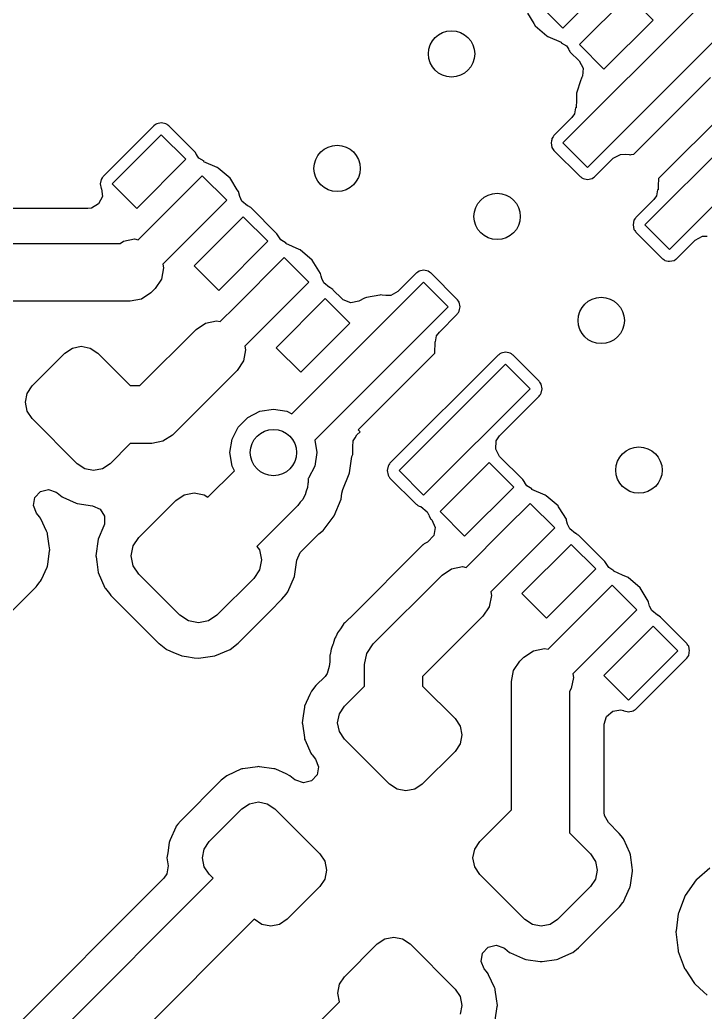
# Model space of a CAD drawing. Extents: x 4.14 to 7.68, y -5.31 to -1.77.
# Drawn here: x 4.9216 to 5.1544, y -4.6018 to -4.2646 of the extents above; entities that cross this region are included whole.
import ezdxf

# ---------------------------------------------------------------- set-up
doc = ezdxf.new("R2010")
doc.units = 0
doc.header["$MEASUREMENT"] = 0
doc.layers.add('BLACK', color=7, linetype='CONTINUOUS')

msp = doc.modelspace()

# ---------------------------------------------------------------- linework, layer by layer
at = {"layer": 'BLACK', "linetype": 'CONTINUOUS'}
for p, q in [((5.15293, -4.22062), (5.1061, -4.26745)), ((5.11167, -4.27302), (5.12838, -4.25631)), ((5.12838, -4.25631), (5.13673, -4.26466)), ((5.1061, -4.26745), (5.09775, -4.2591)), ((5.1061, -4.30642), (5.1507, -4.26183)), ((5.09402, -4.26236), (5.0962, -4.26587)), ((5.13673, -4.26466), (5.12002, -4.28137)), ((5.0962, -4.26587), (5.09664, -4.26657)), ((5.09664, -4.26657), (5.10067, -4.27007)), ((5.16078, -4.26845), (5.11446, -4.31477)), ((5.10067, -4.27007), (5.10101, -4.27022)), ((5.10101, -4.27022), (5.10101, -4.27022)), ((5.10101, -4.27022), (5.10555, -4.27222)), ((5.10555, -4.27222), (5.10549, -4.27235)), ((5.10549, -4.27235), (5.10729, -4.27346)), ((5.10729, -4.27346), (5.10793, -4.27448)), ((5.10793, -4.27448), (5.10795, -4.27456)), ((5.10795, -4.27456), (5.10822, -4.27497)), ((5.10822, -4.27497), (5.10846, -4.27533)), ((5.10846, -4.27533), (5.1086, -4.27554)), ((5.1086, -4.27554), (5.11158, -4.27852)), ((5.12002, -4.28137), (5.11167, -4.27302)), ((5.11158, -4.27852), (5.11292, -4.28098)), ((5.11292, -4.28098), (5.11272, -4.28376)), ((5.11208, -4.28537), (5.11076, -4.28914)), ((5.1124, -4.28446), (5.11208, -4.28537)), ((5.11252, -4.28411), (5.1124, -4.28446)), ((5.1124, -4.28446), (5.1124, -4.28446)), ((5.11263, -4.28396), (5.11252, -4.28411)), ((5.11272, -4.28376), (5.11263, -4.28396)), ((5.13016, -4.31021), (5.15621, -4.28415)), ((5.11076, -4.28914), (5.11074, -4.28951)), ((5.13394, -4.33426), (5.18064, -4.28756)), ((5.11065, -4.29174), (5.11055, -4.29447)), ((5.11074, -4.28951), (5.11065, -4.29174)), ((5.11074, -4.28951), (5.11074, -4.28951)), ((5.16457, -4.2925), (5.13853, -4.31854)), ((5.1104, -4.29447), (5.11004, -4.29653)), ((5.11055, -4.29447), (5.1104, -4.29447)), ((5.1091, -4.29783), (5.10303, -4.3039)), ((5.11004, -4.29653), (5.1091, -4.29783)), ((5.18727, -4.29764), (5.1423, -4.34261)), ((4.96717, -4.30057), (4.94992, -4.31782)), ((4.96774, -4.30018), (4.96717, -4.30057)), ((4.96815, -4.29991), (4.96774, -4.30018)), ((4.96774, -4.30018), (4.96774, -4.30018)), ((4.96774, -4.30018), (4.96774, -4.30018)), ((4.96863, -4.29982), (4.96815, -4.29991)), ((4.96921, -4.2997), (4.96863, -4.29982)), ((4.96863, -4.29982), (4.96863, -4.29982)), ((4.96969, -4.2996), (4.96921, -4.2997)), ((4.97017, -4.2997), (4.96969, -4.2996)), ((4.97076, -4.29982), (4.97017, -4.2997)), ((4.97124, -4.29991), (4.97076, -4.29982)), ((4.97076, -4.29982), (4.97076, -4.29982)), ((4.97164, -4.30018), (4.97124, -4.29991)), ((4.97189, -4.30035), (4.97164, -4.30018)), ((4.97164, -4.30018), (4.97164, -4.30018)), ((4.97222, -4.30057), (4.97189, -4.30035)), ((4.98112, -4.30947), (4.97222, -4.30057)), ((4.95299, -4.32034), (4.96969, -4.30364)), ((4.96969, -4.30364), (4.97805, -4.31199)), ((5.10221, -4.30573), (5.10207, -4.30642)), ((5.10228, -4.30536), (5.10221, -4.30573)), ((5.10238, -4.30488), (5.10228, -4.30536)), ((5.10228, -4.30536), (5.10228, -4.30536)), ((5.10273, -4.30436), (5.10238, -4.30488)), ((5.1029, -4.3041), (5.10273, -4.30436)), ((5.10303, -4.3039), (5.1029, -4.3041)), ((5.1029, -4.3041), (5.1029, -4.3041)), ((4.98125, -4.30967), (4.98112, -4.30947)), ((5.10207, -4.30642), (5.10238, -4.30797)), ((5.10238, -4.30797), (5.10303, -4.30895)), ((5.10303, -4.30895), (5.11193, -4.31785)), ((5.11446, -4.31477), (5.1061, -4.30642)), ((4.97805, -4.31199), (4.96134, -4.32869)), ((4.98145, -4.30997), (4.98125, -4.30967)), ((4.98177, -4.31045), (4.98145, -4.30997)), ((4.98179, -4.31053), (4.98177, -4.31045)), ((4.98244, -4.31155), (4.98179, -4.31053)), ((4.98423, -4.31266), (4.98244, -4.31155)), ((4.98417, -4.31279), (4.98423, -4.31266)), ((4.98864, -4.31476), (4.98417, -4.31279)), ((5.11698, -4.31785), (5.12317, -4.31165)), ((5.12317, -4.31165), (5.12563, -4.31031)), ((5.12563, -4.31031), (5.12727, -4.31023)), ((5.12727, -4.31023), (5.12857, -4.31039)), ((5.12857, -4.31039), (5.12894, -4.31043)), ((5.12894, -4.31043), (5.1293, -4.31036)), ((5.1293, -4.31036), (5.13016, -4.31021)), ((5.1293, -4.31036), (5.1293, -4.31036)), ((4.98905, -4.31494), (4.98864, -4.31476)), ((4.99308, -4.31844), (4.98905, -4.31494)), ((4.94926, -4.3188), (4.94896, -4.32034)), ((4.94958, -4.31832), (4.94926, -4.3188)), ((4.94978, -4.31802), (4.94958, -4.31832)), ((4.94992, -4.31782), (4.94978, -4.31802)), ((4.96691, -4.33426), (4.98361, -4.31756)), ((4.98361, -4.31756), (4.99197, -4.32591)), ((4.99327, -4.31875), (4.99308, -4.31844)), ((4.99549, -4.32231), (4.99327, -4.31875)), ((5.11193, -4.31785), (5.11214, -4.31798)), ((5.11214, -4.31798), (5.11214, -4.31798)), ((5.11214, -4.31798), (5.11251, -4.31823)), ((5.11251, -4.31823), (5.11251, -4.31823)), ((5.11251, -4.31823), (5.11291, -4.3185)), ((5.11291, -4.3185), (5.11339, -4.3186)), ((5.11339, -4.3186), (5.11339, -4.3186)), ((5.11339, -4.3186), (5.11398, -4.31871)), ((5.11398, -4.31871), (5.11446, -4.31881)), ((5.11446, -4.31881), (5.116, -4.3185)), ((5.116, -4.3185), (5.11646, -4.3182)), ((5.11646, -4.3182), (5.11678, -4.31798)), ((5.11678, -4.31798), (5.11698, -4.31785)), ((5.11678, -4.31798), (5.11678, -4.31798)), ((5.13853, -4.31854), (5.13844, -4.32105)), ((4.94896, -4.32034), (4.94926, -4.32189)), ((4.94926, -4.32189), (4.94938, -4.32206)), ((4.94938, -4.32206), (4.94966, -4.32464)), ((4.96134, -4.32869), (4.95299, -4.32034)), ((4.9959, -4.32296), (4.99549, -4.32231)), ((4.99634, -4.32461), (4.9959, -4.32296)), ((5.13824, -4.32231), (5.13788, -4.32437)), ((5.13839, -4.32231), (5.13824, -4.32231)), ((5.13844, -4.32105), (5.13839, -4.32231)), ((4.94966, -4.32464), (4.9484, -4.32714)), ((4.99197, -4.32591), (4.98361, -4.33426)), ((4.99706, -4.32616), (4.99634, -4.32461)), ((4.99901, -4.32774), (4.99706, -4.32616)), ((5.13694, -4.32567), (5.13087, -4.33174)), ((5.13788, -4.32437), (5.13694, -4.32567)), ((4.94477, -4.32872), (4.91775, -4.32872)), ((4.946, -4.32857), (4.94477, -4.32872)), ((4.9484, -4.32714), (4.946, -4.32857)), ((4.99908, -4.32775), (4.99901, -4.32774)), ((5.00006, -4.3284), (4.99908, -4.32775)), ((5.00896, -4.33731), (5.00006, -4.3284)), ((4.98083, -4.34818), (4.99753, -4.33148)), ((4.99753, -4.33148), (5.00588, -4.33983)), ((5.13022, -4.33272), (5.12991, -4.33426)), ((5.13062, -4.33212), (5.13022, -4.33272)), ((5.13073, -4.33194), (5.13062, -4.33212)), ((5.13087, -4.33174), (5.13073, -4.33194)), ((5.13073, -4.33194), (5.13073, -4.33194)), ((4.96187, -4.33931), (4.96691, -4.33426)), ((4.96691, -4.33426), (4.96691, -4.33426)), ((4.98361, -4.33426), (4.97022, -4.34766)), ((4.98361, -4.33426), (4.98361, -4.33426)), ((5.12991, -4.33426), (5.13022, -4.33581)), ((5.13022, -4.33581), (5.13049, -4.33621)), ((5.13049, -4.33621), (5.13049, -4.33621)), ((5.13049, -4.33621), (5.1307, -4.33653)), ((5.1423, -4.34261), (5.13394, -4.33426)), ((4.95574, -4.34055), (4.95686, -4.33981)), ((4.95686, -4.33981), (4.96062, -4.33906)), ((4.96062, -4.33906), (4.96187, -4.33931)), ((5.00588, -4.33983), (4.98918, -4.35653)), ((5.00961, -4.33829), (5.00896, -4.33731)), ((5.00963, -4.33837), (5.00961, -4.33829)), ((5.01027, -4.33939), (5.00963, -4.33837)), ((5.01207, -4.3405), (5.01027, -4.33939)), ((5.1307, -4.33653), (5.13087, -4.33678)), ((5.13087, -4.33678), (5.13977, -4.34569)), ((5.14482, -4.34569), (5.15101, -4.33949)), ((5.15101, -4.33949), (5.15347, -4.33815)), ((5.15347, -4.33815), (5.1551, -4.33807)), ((4.9108, -4.34055), (4.95574, -4.34055)), ((5.01201, -4.34062), (5.01207, -4.3405)), ((5.01645, -4.34259), (5.01201, -4.34062)), ((5.01689, -4.34278), (5.01645, -4.34259)), ((5.02092, -4.34628), (5.01689, -4.34278)), ((4.99475, -4.3621), (5.01145, -4.3454)), ((5.01145, -4.3454), (5.0198, -4.35375)), ((5.02374, -4.3508), (5.02092, -4.34628)), ((5.13977, -4.34569), (5.13998, -4.34582)), ((5.13998, -4.34582), (5.13998, -4.34582)), ((5.13998, -4.34582), (5.14034, -4.34607)), ((5.14034, -4.34607), (5.14034, -4.34607)), ((5.14034, -4.34607), (5.14075, -4.34634)), ((5.14075, -4.34634), (5.14123, -4.34644)), ((5.14123, -4.34644), (5.14123, -4.34644)), ((5.14123, -4.34644), (5.14182, -4.34655)), ((5.14182, -4.34655), (5.1423, -4.34665)), ((5.1423, -4.34665), (5.14384, -4.34634)), ((5.14384, -4.34634), (5.14443, -4.34595)), ((5.14443, -4.34595), (5.14461, -4.34582)), ((5.14461, -4.34582), (5.14482, -4.34569)), ((5.14461, -4.34582), (5.14461, -4.34582)), ((4.97046, -4.3489), (4.96971, -4.35267)), ((4.97022, -4.34766), (4.97046, -4.3489)), ((4.98918, -4.35653), (4.98083, -4.34818)), ((5.05878, -4.34971), (5.05723, -4.35002)), ((5.05926, -4.34981), (5.05878, -4.34971)), ((5.05984, -4.34993), (5.05926, -4.34981)), ((5.06032, -4.35002), (5.05984, -4.34993)), ((5.05984, -4.34993), (5.05984, -4.34993)), ((4.96971, -4.35267), (4.96758, -4.35586)), ((5.02397, -4.35168), (5.02374, -4.3508)), ((5.02417, -4.35245), (5.02397, -4.35168)), ((5.02489, -4.354), (5.02417, -4.35245)), ((5.05626, -4.35068), (5.05006, -4.35687)), ((5.05646, -4.35054), (5.05626, -4.35068)), ((5.05683, -4.35029), (5.05646, -4.35054)), ((5.05646, -4.35054), (5.05646, -4.35054)), ((5.05723, -4.35002), (5.05683, -4.35029)), ((5.05683, -4.35029), (5.05683, -4.35029)), ((5.06073, -4.35029), (5.06032, -4.35002)), ((5.0611, -4.35054), (5.06073, -4.35029)), ((5.06073, -4.35029), (5.06073, -4.35029)), ((5.0613, -4.35068), (5.0611, -4.35054)), ((5.0702, -4.35958), (5.0613, -4.35068)), ((4.96758, -4.35586), (4.96609, -4.35735)), ((5.0198, -4.35375), (5.01145, -4.3621)), ((5.01404, -4.39849), (5.05878, -4.35375)), ((5.02685, -4.35558), (5.02489, -4.354)), ((5.02692, -4.35559), (5.02685, -4.35558)), ((5.02789, -4.35624), (5.02692, -4.35559)), ((5.02807, -4.35642), (5.02789, -4.35624)), ((5.03099, -4.35933), (5.02807, -4.35642)), ((5.05878, -4.35375), (5.06713, -4.3621)), ((4.9629, -4.35949), (4.95913, -4.36024)), ((4.96609, -4.35735), (4.9629, -4.35949)), ((5.00867, -4.37602), (5.02537, -4.35932)), ((5.02537, -4.35932), (5.03372, -4.36767)), ((5.03144, -4.35974), (5.03099, -4.35933)), ((5.03404, -4.36077), (5.03144, -4.35974)), ((5.03872, -4.35922), (5.03678, -4.36023)), ((5.03905, -4.35905), (5.03872, -4.35922)), ((5.03872, -4.35922), (5.03872, -4.35922)), ((5.03941, -4.35898), (5.03905, -4.35905)), ((5.04393, -4.35816), (5.03941, -4.35898)), ((5.03941, -4.35898), (5.03941, -4.35898)), ((5.0443, -4.35809), (5.04393, -4.35816)), ((5.04393, -4.35816), (5.04393, -4.35816)), ((5.04466, -4.35814), (5.0443, -4.35809)), ((5.04597, -4.35829), (5.04466, -4.35814)), ((5.04761, -4.35821), (5.04597, -4.35829)), ((5.05006, -4.35687), (5.04761, -4.35821)), ((5.07034, -4.35978), (5.0702, -4.35958)), ((5.07058, -4.36014), (5.07034, -4.35978)), ((5.07034, -4.35978), (5.07034, -4.35978)), ((4.95913, -4.36024), (4.91552, -4.36024)), ((4.9897, -4.36715), (4.99475, -4.3621)), ((4.99475, -4.3621), (4.99475, -4.3621)), ((5.01145, -4.3621), (4.99806, -4.3755)), ((5.01145, -4.3621), (5.01145, -4.3621)), ((5.06713, -4.3621), (5.02184, -4.40739)), ((5.03678, -4.36023), (5.03404, -4.36077)), ((5.07086, -4.36056), (5.07058, -4.36014)), ((5.07116, -4.3621), (5.07086, -4.36056)), ((5.07086, -4.36364), (5.07098, -4.36304)), ((5.07098, -4.36304), (5.07107, -4.36258)), ((5.07107, -4.36258), (5.07116, -4.3621)), ((5.06413, -4.37069), (5.0702, -4.36462)), ((5.0702, -4.36462), (5.07034, -4.36442)), ((5.07034, -4.36442), (5.07059, -4.36405)), ((5.07034, -4.36442), (5.07034, -4.36442)), ((5.07059, -4.36405), (5.07086, -4.36364)), ((4.9624, -4.38888), (4.9815, -4.36978)), ((4.9815, -4.36978), (4.98469, -4.36765)), ((4.98469, -4.36765), (4.98846, -4.3669)), ((4.98846, -4.3669), (4.9897, -4.36715)), ((5.03372, -4.36767), (5.01702, -4.38437)), ((5.06283, -4.37406), (5.0632, -4.372)), ((5.0632, -4.372), (5.06413, -4.37069)), ((4.93695, -4.37784), (4.9395, -4.37613)), ((4.9395, -4.37613), (4.94252, -4.37553)), ((4.94252, -4.37553), (4.94553, -4.37613)), ((4.94553, -4.37613), (4.94809, -4.37784)), ((4.9983, -4.37674), (4.99755, -4.38051)), ((4.99806, -4.3755), (4.9983, -4.37674)), ((5.01702, -4.38437), (5.00867, -4.37602)), ((5.06254, -4.37783), (5.06269, -4.37405)), ((5.06269, -4.37405), (5.06283, -4.37406)), ((4.92581, -4.38898), (4.93695, -4.37784)), ((4.94809, -4.37784), (4.95912, -4.38888)), ((5.03651, -4.40386), (5.06254, -4.37783)), ((5.0841, -4.37851), (5.04735, -4.41526)), ((5.0843, -4.37838), (5.0841, -4.37851)), ((5.08467, -4.37813), (5.0843, -4.37838)), ((5.08507, -4.37786), (5.08467, -4.37813)), ((5.08467, -4.37813), (5.08467, -4.37813)), ((5.08662, -4.37755), (5.08507, -4.37786)), ((5.0871, -4.37765), (5.08662, -4.37755)), ((5.08768, -4.37777), (5.0871, -4.37765)), ((5.08816, -4.37786), (5.08768, -4.37777)), ((5.08768, -4.37777), (5.08768, -4.37777)), ((5.08857, -4.37813), (5.08816, -4.37786)), ((5.08894, -4.37838), (5.08857, -4.37813)), ((5.08857, -4.37813), (5.08857, -4.37813)), ((5.08914, -4.37851), (5.08894, -4.37838)), ((5.09804, -4.38742), (5.08914, -4.37851)), ((4.99542, -4.3837), (4.97344, -4.40568)), ((4.99755, -4.38051), (4.99542, -4.3837)), ((5.05043, -4.41778), (5.08662, -4.38159)), ((5.08662, -4.38159), (5.09497, -4.38994)), ((4.92411, -4.39153), (4.92581, -4.38898)), ((4.95912, -4.38888), (4.9624, -4.38888)), ((5.09497, -4.38994), (5.05878, -4.42613)), ((5.09818, -4.38762), (5.09804, -4.38742)), ((5.09826, -4.38775), (5.09818, -4.38762)), ((5.09818, -4.38762), (5.09818, -4.38762)), ((5.0987, -4.3884), (5.09826, -4.38775)), ((5.099, -4.38994), (5.0987, -4.3884)), ((5.0987, -4.39148), (5.099, -4.38994)), ((4.92351, -4.39454), (4.92411, -4.39153)), ((5.08459, -4.40592), (5.09787, -4.39263)), ((5.09787, -4.39263), (5.09804, -4.39246)), ((5.09804, -4.39246), (5.09829, -4.39209)), ((5.09829, -4.39209), (5.09842, -4.39189)), ((5.09842, -4.39189), (5.0987, -4.39148)), ((4.92411, -4.39756), (4.92351, -4.39454)), ((5.00319, -4.39761), (5.00775, -4.39688)), ((5.00775, -4.39688), (5.01231, -4.39761)), ((4.92581, -4.40011), (4.92411, -4.39756)), ((4.94113, -4.41542), (4.92581, -4.40011)), ((4.9958, -4.40297), (4.99907, -4.3997)), ((4.99907, -4.3997), (5.00319, -4.39761)), ((5.01231, -4.39761), (5.01404, -4.39849)), ((4.99371, -4.40709), (4.9958, -4.40297)), ((5.0372, -4.40455), (5.03651, -4.40386)), ((4.97344, -4.40568), (4.97025, -4.40781)), ((4.99298, -4.41165), (4.99371, -4.40709)), ((5.0349, -4.4077), (5.03556, -4.40668)), ((5.03556, -4.40668), (5.03614, -4.40562)), ((5.03614, -4.40562), (5.0372, -4.40455)), ((5.08344, -4.40769), (5.08459, -4.40592)), ((4.95912, -4.40856), (4.95226, -4.41542)), ((4.96648, -4.40856), (4.95912, -4.40856)), ((4.97025, -4.40781), (4.96648, -4.40856)), ((5.02184, -4.40739), (5.02251, -4.41165)), ((5.0347, -4.4091), (5.03482, -4.40823)), ((5.0347, -4.41235), (5.0347, -4.4091)), ((5.03481, -4.40805), (5.03486, -4.40795)), ((5.03482, -4.40823), (5.03481, -4.40805)), ((5.03486, -4.40795), (5.0349, -4.4077)), ((5.08325, -4.41048), (5.08344, -4.40769)), ((5.08459, -4.41293), (5.08325, -4.41048)), ((4.99371, -4.41621), (4.99298, -4.41165)), ((5.02251, -4.41165), (5.02179, -4.41621)), ((5.03363, -4.41858), (5.03443, -4.41294)), ((5.03443, -4.41294), (5.0347, -4.41235)), ((5.09247, -4.42082), (5.08459, -4.41293)), ((4.94368, -4.41713), (4.94113, -4.41542)), ((4.94669, -4.41773), (4.94368, -4.41713)), ((4.94971, -4.41713), (4.94669, -4.41773)), ((4.95226, -4.41542), (4.94971, -4.41713)), ((4.99451, -4.41779), (4.99371, -4.41621)), ((5.02179, -4.41621), (5.01969, -4.42033)), ((5.0467, -4.41623), (5.04639, -4.41778)), ((5.04698, -4.41581), (5.0467, -4.41623)), ((5.04722, -4.41546), (5.04698, -4.41581)), ((5.04735, -4.41526), (5.04722, -4.41546)), ((5.04722, -4.41546), (5.04722, -4.41546)), ((5.06435, -4.4317), (5.08105, -4.41499)), ((5.08105, -4.41499), (5.0894, -4.42335)), ((4.98547, -4.42682), (4.99451, -4.41779)), ((5.01969, -4.42033), (5.01956, -4.42046)), ((5.01956, -4.42046), (5.01956, -4.42125)), ((5.03136, -4.42421), (5.03351, -4.41886)), ((5.03351, -4.41886), (5.03363, -4.41858)), ((5.03351, -4.41886), (5.03351, -4.41886)), ((5.04639, -4.41778), (5.0467, -4.41932)), ((5.0467, -4.41932), (5.04697, -4.41973)), ((5.04697, -4.41973), (5.04697, -4.41973)), ((5.04697, -4.41973), (5.04706, -4.41986)), ((5.04706, -4.41986), (5.04735, -4.4203)), ((5.04735, -4.4203), (5.05626, -4.4292)), ((5.05878, -4.42613), (5.05043, -4.41778)), ((5.09313, -4.4218), (5.09247, -4.42082)), ((4.92866, -4.42488), (4.93137, -4.42419)), ((4.93137, -4.42419), (4.93402, -4.42508)), ((5.01933, -4.42355), (5.01885, -4.42476)), ((5.01947, -4.42213), (5.01933, -4.42355)), ((5.01955, -4.42183), (5.01947, -4.42213)), ((5.01956, -4.42125), (5.01952, -4.42165)), ((5.01952, -4.42165), (5.01955, -4.42183)), ((5.0894, -4.42335), (5.0727, -4.44005)), ((5.09314, -4.42188), (5.09313, -4.4218)), ((5.09379, -4.42291), (5.09314, -4.42188)), ((5.09558, -4.42401), (5.09379, -4.42291)), ((5.09553, -4.42414), (5.09558, -4.42401)), ((5.10006, -4.42615), (5.09553, -4.42414)), ((4.92625, -4.42967), (4.92675, -4.42692)), ((4.92675, -4.42692), (4.92866, -4.42488)), ((4.93402, -4.42508), (4.9343, -4.42528)), ((4.9343, -4.42528), (4.93597, -4.42663)), ((4.93597, -4.42663), (4.93625, -4.42676)), ((4.93625, -4.42676), (4.93625, -4.42676)), ((4.93625, -4.42676), (4.94072, -4.42879)), ((4.97462, -4.42794), (4.97749, -4.42602)), ((4.97749, -4.42602), (4.98088, -4.42534)), ((4.98088, -4.42534), (4.98427, -4.42602)), ((4.98427, -4.42602), (4.98547, -4.42682)), ((5.01773, -4.42756), (5.01684, -4.42852)), ((5.01805, -4.42675), (5.01773, -4.42756)), ((5.01855, -4.42604), (5.01805, -4.42675)), ((5.01885, -4.42476), (5.01855, -4.42604)), ((5.0284, -4.43317), (5.03078, -4.42742)), ((5.03078, -4.42742), (5.03105, -4.42542)), ((5.03105, -4.42542), (5.03136, -4.42421)), ((5.1004, -4.4263), (5.10006, -4.42615)), ((5.10006, -4.42615), (5.10006, -4.42615)), ((5.10443, -4.42979), (5.1004, -4.4263)), ((4.92732, -4.43226), (4.92625, -4.42967)), ((4.94072, -4.42879), (4.94111, -4.42896)), ((4.94111, -4.42896), (4.94634, -4.42971)), ((4.94634, -4.42971), (4.94889, -4.43087)), ((4.94889, -4.43087), (4.9504, -4.43322)), ((4.96209, -4.44047), (4.97462, -4.42794)), ((5.0161, -4.4296), (5.00218, -4.44353)), ((5.01684, -4.42852), (5.0161, -4.4296)), ((5.05626, -4.4292), (5.05646, -4.42934)), ((5.05646, -4.42934), (5.05646, -4.42934)), ((5.05646, -4.42934), (5.05683, -4.42959)), ((5.05683, -4.42959), (5.05683, -4.42959)), ((5.05683, -4.42959), (5.05723, -4.42986)), ((5.05723, -4.42986), (5.05771, -4.42995)), ((5.05771, -4.42995), (5.0578, -4.42999)), ((5.0578, -4.42999), (5.05998, -4.43174)), ((5.08662, -4.43727), (5.09497, -4.42891)), ((5.09497, -4.42891), (5.10332, -4.43727)), ((5.10463, -4.43011), (5.10443, -4.42979)), ((5.10482, -4.43041), (5.10463, -4.43011)), ((5.10463, -4.43011), (5.10463, -4.43011)), ((5.10725, -4.43432), (5.10482, -4.43041)), ((4.92827, -4.43343), (4.92732, -4.43226)), ((4.92867, -4.43393), (4.92827, -4.43343)), ((4.92879, -4.43421), (4.92867, -4.43393)), ((4.93066, -4.43831), (4.92879, -4.43421)), ((4.92879, -4.43421), (4.92879, -4.43421)), ((4.9504, -4.43322), (4.9504, -4.43602)), ((5.02461, -4.43811), (5.0284, -4.43317)), ((5.05998, -4.43174), (5.06049, -4.43267)), ((5.06049, -4.43267), (5.06052, -4.43276)), ((5.06052, -4.43276), (5.06062, -4.43324)), ((5.06062, -4.43324), (5.06127, -4.43422)), ((5.06127, -4.43422), (5.06145, -4.43439)), ((5.0727, -4.44005), (5.06435, -4.4317)), ((4.95019, -4.43659), (4.94824, -4.44111)), ((4.9504, -4.43602), (4.95019, -4.43659)), ((5.06145, -4.43439), (5.06157, -4.43454)), ((5.06157, -4.43454), (5.06266, -4.43712)), ((5.06266, -4.43712), (5.06219, -4.43987)), ((5.07322, -4.45066), (5.08662, -4.43727)), ((5.08662, -4.43727), (5.08662, -4.43727)), ((5.10332, -4.43727), (5.08662, -4.45397)), ((5.10735, -4.43468), (5.10725, -4.43432)), ((5.10769, -4.43596), (5.10735, -4.43468)), ((5.10841, -4.43752), (5.10769, -4.43596)), ((5.11036, -4.43909), (5.10841, -4.43752)), ((4.931, -4.43907), (4.93066, -4.43831)), ((4.93105, -4.43942), (4.931, -4.43907)), ((4.93161, -4.44332), (4.93105, -4.43942)), ((4.93105, -4.43942), (4.93105, -4.43942)), ((4.96017, -4.44334), (4.96209, -4.44047)), ((5.01708, -4.44535), (5.02314, -4.43929)), ((5.02314, -4.43929), (5.02363, -4.43887)), ((5.02363, -4.43887), (5.02435, -4.43831)), ((5.02435, -4.43831), (5.02461, -4.43811)), ((5.06219, -4.43987), (5.06013, -4.44204)), ((5.11043, -4.43911), (5.11036, -4.43909)), ((5.11084, -4.43938), (5.11043, -4.43911)), ((5.11109, -4.43955), (5.11084, -4.43938)), ((5.11084, -4.43938), (5.11084, -4.43938)), ((5.11141, -4.43976), (5.11109, -4.43955)), ((5.12031, -4.44866), (5.11141, -4.43976)), ((4.9318, -4.44465), (4.93161, -4.44332)), ((4.94824, -4.44111), (4.94747, -4.44673)), ((4.95949, -4.44673), (4.96017, -4.44334)), ((5.00218, -4.44353), (5.00298, -4.44473)), ((5.05855, -4.44303), (5.03368, -4.46791)), ((5.05861, -4.44297), (5.05855, -4.44303)), ((5.05893, -4.44269), (5.05861, -4.44297)), ((5.06013, -4.44204), (5.05893, -4.44269)), ((5.09219, -4.45954), (5.10889, -4.44283)), ((5.10889, -4.44283), (5.11724, -4.45118)), ((4.93109, -4.44964), (4.93175, -4.445)), ((4.93175, -4.445), (4.9318, -4.44465)), ((4.94747, -4.44673), (4.94751, -4.44706)), ((4.94751, -4.44706), (4.94774, -4.44875)), ((4.96017, -4.45012), (4.95949, -4.44673)), ((5.00298, -4.44473), (5.00366, -4.44812)), ((5.01567, -4.44819), (5.01682, -4.44564)), ((5.01682, -4.44564), (5.01708, -4.44535)), ((4.92894, -4.45477), (4.93086, -4.45056)), ((4.93086, -4.45056), (4.931, -4.45024)), ((4.93086, -4.45056), (4.93086, -4.45056)), ((4.931, -4.45024), (4.93109, -4.44964)), ((4.94774, -4.44875), (4.94824, -4.45234)), ((4.96209, -4.45299), (4.96017, -4.45012)), ((5.00366, -4.44812), (5.00298, -4.45151)), ((5.01491, -4.45374), (5.01567, -4.44819)), ((5.06502, -4.4533), (5.06821, -4.45116)), ((5.06821, -4.45116), (5.07198, -4.45041)), ((5.07198, -4.45041), (5.07322, -4.45066)), ((5.12097, -4.44964), (5.12031, -4.44866)), ((5.12098, -4.44972), (5.12097, -4.44964)), ((5.12163, -4.45075), (5.12098, -4.44972)), ((5.12342, -4.45185), (5.12163, -4.45075)), ((4.94824, -4.45234), (4.95049, -4.45755)), ((4.97601, -4.46691), (4.96209, -4.45299)), ((5.00106, -4.45438), (4.98853, -4.46691)), ((5.00298, -4.45151), (5.00106, -4.45438)), ((5.01266, -4.45894), (5.01491, -4.45374)), ((5.04162, -4.47669), (5.06502, -4.4533)), ((5.08662, -4.45397), (5.08157, -4.45901)), ((5.11724, -4.45118), (5.10054, -4.46789)), ((5.12336, -4.45198), (5.12342, -4.45185)), ((5.12631, -4.45328), (5.12336, -4.45198)), ((5.12824, -4.45414), (5.12631, -4.45328)), ((5.13227, -4.45763), (5.12824, -4.45414)), ((4.91337, -4.47104), (4.92715, -4.45727)), ((4.92715, -4.45727), (4.92748, -4.45686)), ((4.92748, -4.45686), (4.92847, -4.45562)), ((4.92847, -4.45562), (4.92867, -4.45538)), ((4.92847, -4.45562), (4.92847, -4.45562)), ((4.92867, -4.45538), (4.92894, -4.45477)), ((4.95049, -4.45755), (4.95069, -4.4578)), ((4.95069, -4.4578), (4.95069, -4.4578)), ((4.95069, -4.4578), (4.95207, -4.45956)), ((5.10106, -4.4785), (5.12281, -4.45675)), ((5.12281, -4.45675), (5.13116, -4.4651)), ((5.13509, -4.46216), (5.13227, -4.45763)), ((4.95207, -4.45956), (4.95259, -4.46022)), ((4.95259, -4.46022), (4.95269, -4.46033)), ((4.95269, -4.46033), (4.95675, -4.46439)), ((5.01066, -4.4615), (5.01204, -4.45973)), ((5.01204, -4.45973), (5.01266, -4.45894)), ((5.08182, -4.46026), (5.08107, -4.46402)), ((5.08157, -4.45901), (5.08182, -4.46026)), ((5.10054, -4.46789), (5.09219, -4.45954)), ((4.95675, -4.46439), (4.96878, -4.47641)), ((5.00672, -4.46546), (5.01056, -4.46161)), ((5.01056, -4.46161), (5.01066, -4.4615)), ((5.01066, -4.4615), (5.01066, -4.4615)), ((5.08107, -4.46402), (5.07894, -4.46722)), ((5.13519, -4.46252), (5.13509, -4.46216)), ((5.13553, -4.4638), (5.13519, -4.46252)), ((5.13519, -4.46252), (5.13519, -4.46252)), ((5.13625, -4.46536), (5.13553, -4.4638)), ((4.97888, -4.46883), (4.97601, -4.46691)), ((4.98853, -4.46691), (4.98566, -4.46883)), ((4.99949, -4.47269), (5.00672, -4.46546)), ((5.03368, -4.46791), (5.03353, -4.46805)), ((5.07894, -4.46722), (5.05843, -4.48773)), ((5.13116, -4.4651), (5.10941, -4.48685)), ((5.1382, -4.46693), (5.13625, -4.46536)), ((5.13827, -4.46695), (5.1382, -4.46693)), ((5.13925, -4.4676), (5.13827, -4.46695)), ((5.14815, -4.4765), (5.13925, -4.4676)), ((4.98227, -4.46951), (4.97888, -4.46883)), ((4.98566, -4.46883), (4.98227, -4.46951)), ((5.03082, -4.47116), (5.03056, -4.47155)), ((5.03173, -4.46971), (5.03082, -4.47116)), ((5.03198, -4.46948), (5.03173, -4.46971)), ((5.03353, -4.46805), (5.03198, -4.46948)), ((5.03198, -4.46948), (5.03198, -4.46948)), ((5.12002, -4.48738), (5.13673, -4.47067)), ((5.13673, -4.47067), (5.14508, -4.47902)), ((4.99576, -4.47641), (4.99949, -4.47269)), ((5.0286, -4.47475), (5.02818, -4.47619)), ((5.02891, -4.47425), (5.0286, -4.47475)), ((5.02931, -4.47346), (5.02891, -4.47425)), ((5.02952, -4.47291), (5.02931, -4.47346)), ((5.03056, -4.47155), (5.02952, -4.47291)), ((4.96878, -4.47641), (4.9689, -4.47651)), ((4.9689, -4.47651), (4.9712, -4.47831)), ((4.99309, -4.47851), (4.99576, -4.47641)), ((5.02749, -4.47806), (5.02734, -4.47843)), ((5.02797, -4.47684), (5.02749, -4.47806)), ((5.02812, -4.4764), (5.02797, -4.47684)), ((5.02818, -4.47619), (5.02812, -4.4764)), ((5.03949, -4.47988), (5.04162, -4.47669)), ((5.14829, -4.4767), (5.14815, -4.4765)), ((5.14852, -4.47705), (5.14829, -4.4767)), ((5.14881, -4.47748), (5.14852, -4.47705)), ((5.14911, -4.47902), (5.14881, -4.47748)), ((4.9712, -4.47831), (4.9712, -4.47831)), ((4.9712, -4.47831), (4.97145, -4.47851)), ((4.97145, -4.47851), (4.97175, -4.47864)), ((4.97175, -4.47864), (4.97175, -4.47864)), ((4.97175, -4.47864), (4.97365, -4.47946)), ((4.97365, -4.47946), (4.97666, -4.48076)), ((4.97666, -4.48076), (4.9782, -4.48097)), ((4.9782, -4.48097), (4.9809, -4.48134)), ((4.9809, -4.48134), (4.98227, -4.48153)), ((4.98227, -4.48153), (4.98789, -4.48076)), ((4.98789, -4.48076), (4.99309, -4.47851)), ((5.02694, -4.48045), (5.02691, -4.48088)), ((5.02691, -4.48088), (5.02691, -4.48224)), ((5.02701, -4.48021), (5.02694, -4.48045)), ((5.02711, -4.47989), (5.02701, -4.4802)), ((5.02701, -4.4802), (5.02701, -4.48021)), ((5.02728, -4.47902), (5.02711, -4.47989)), ((5.02734, -4.47843), (5.02728, -4.47902)), ((5.03874, -4.48365), (5.03949, -4.47988)), ((5.09147, -4.48253), (5.09286, -4.48114)), ((5.09286, -4.48114), (5.09605, -4.479)), ((5.09605, -4.479), (5.09982, -4.47825)), ((5.09982, -4.47825), (5.10106, -4.4785)), ((5.14508, -4.47902), (5.12838, -4.49573)), ((5.14815, -4.48155), (5.14881, -4.48057)), ((5.14881, -4.48057), (5.14898, -4.47968)), ((5.14898, -4.47968), (5.14902, -4.4795)), ((5.14902, -4.4795), (5.14911, -4.47902)), ((5.02668, -4.48433), (5.02605, -4.48676)), ((5.02672, -4.48434), (5.02668, -4.48433)), ((5.02688, -4.48276), (5.02672, -4.48434)), ((5.02691, -4.48224), (5.02688, -4.48276)), ((5.03874, -4.49101), (5.03874, -4.48365)), ((5.08933, -4.48572), (5.09147, -4.48253)), ((5.1309, -4.4988), (5.14815, -4.48155)), ((5.0253, -4.48772), (5.0222, -4.49082)), ((5.02605, -4.48676), (5.0253, -4.48772)), ((5.05843, -4.48773), (5.05843, -4.49101)), ((5.08858, -4.48949), (5.08933, -4.48572)), ((5.10966, -4.4881), (5.10891, -4.49186)), ((5.10941, -4.48685), (5.10966, -4.4881)), ((5.12838, -4.49573), (5.12002, -4.48738)), ((5.0222, -4.49082), (5.02068, -4.49271)), ((5.03188, -4.49787), (5.03874, -4.49101)), ((5.05843, -4.49101), (5.06946, -4.50205)), ((5.08858, -4.53309), (5.08858, -4.48949)), ((5.02018, -4.49381), (5.01834, -4.49785)), ((5.02055, -4.493), (5.02018, -4.49381)), ((5.02068, -4.49271), (5.02055, -4.493)), ((5.02055, -4.493), (5.02055, -4.493)), ((5.10891, -4.49186), (5.10827, -4.49282)), ((5.10827, -4.49282), (5.10827, -4.54085)), ((5.01829, -4.4982), (5.01787, -4.50112)), ((5.01834, -4.49785), (5.01829, -4.4982)), ((5.01829, -4.4982), (5.01829, -4.4982)), ((5.03017, -4.50043), (5.03188, -4.49787)), ((5.01787, -4.50112), (5.01754, -4.50344)), ((5.02957, -4.50344), (5.03017, -4.50043)), ((5.1201, -4.50399), (5.12089, -4.5013)), ((5.12089, -4.5013), (5.123, -4.49947)), ((5.123, -4.49947), (5.12577, -4.49908)), ((5.12577, -4.49908), (5.12661, -4.49931)), ((5.12661, -4.49931), (5.12683, -4.49945)), ((5.12683, -4.49945), (5.12731, -4.49955)), ((5.12731, -4.49955), (5.12731, -4.49955)), ((5.12731, -4.49955), (5.1279, -4.49967)), ((5.1279, -4.49967), (5.12838, -4.49976)), ((5.12838, -4.49976), (5.12885, -4.49967)), ((5.12885, -4.49967), (5.12944, -4.49955)), ((5.12944, -4.49955), (5.12992, -4.49945)), ((5.12944, -4.49955), (5.12944, -4.49955)), ((5.12992, -4.49945), (5.13033, -4.49918)), ((5.13033, -4.49918), (5.1307, -4.49894)), ((5.13033, -4.49918), (5.13033, -4.49918)), ((5.1307, -4.49894), (5.1309, -4.4988)), ((5.01754, -4.50344), (5.01759, -4.50379)), ((5.01759, -4.50379), (5.01827, -4.50849)), ((5.03017, -4.50645), (5.02957, -4.50344)), ((5.06946, -4.50205), (5.07117, -4.5046)), ((5.07117, -4.5046), (5.07177, -4.50761)), ((5.1201, -4.5339), (5.1201, -4.50399)), ((5.01827, -4.50849), (5.01834, -4.50903)), ((5.03188, -4.50901), (5.03017, -4.50645)), ((5.07177, -4.50761), (5.07117, -4.51063)), ((5.01834, -4.50903), (5.01849, -4.50935)), ((5.01849, -4.50935), (5.01849, -4.50935)), ((5.01849, -4.50935), (5.02051, -4.5138)), ((5.04719, -4.52432), (5.03188, -4.50901)), ((5.07117, -4.51063), (5.06946, -4.51318)), ((5.02051, -4.5138), (5.02068, -4.51416)), ((5.02068, -4.51416), (5.02087, -4.51441)), ((5.02087, -4.51441), (5.02202, -4.51584)), ((5.06946, -4.51318), (5.05833, -4.52432)), ((5.0023, -4.51838), (4.99741, -4.51908)), ((5.00265, -4.51833), (5.0023, -4.51838)), ((5.003, -4.51838), (5.00265, -4.51833)), ((5.00789, -4.51908), (5.003, -4.51838)), ((5.02202, -4.51584), (5.02309, -4.51842)), ((5.02309, -4.51842), (5.02259, -4.52117)), ((4.99192, -4.52147), (4.99004, -4.52298)), ((4.99221, -4.52134), (4.99192, -4.52147)), ((4.99674, -4.51928), (4.99221, -4.52134)), ((4.99221, -4.52134), (4.99221, -4.52134)), ((4.99706, -4.51913), (4.99674, -4.51928)), ((4.99674, -4.51928), (4.99674, -4.51928)), ((4.99741, -4.51908), (4.99706, -4.51913)), ((4.99741, -4.51908), (4.99741, -4.51908)), ((5.00824, -4.51913), (5.00789, -4.51908)), ((5.00789, -4.51908), (5.00789, -4.51908)), ((5.00856, -4.51928), (5.00824, -4.51913)), ((5.01205, -4.52086), (5.00856, -4.51928)), ((5.00856, -4.51928), (5.00856, -4.51928)), ((5.01338, -4.52147), (5.01205, -4.52086)), ((5.01505, -4.52281), (5.01338, -4.52147)), ((5.02259, -4.52117), (5.02068, -4.52321)), ((4.99004, -4.52298), (4.97626, -4.53676)), ((5.01532, -4.52302), (5.01505, -4.52281)), ((5.01797, -4.5239), (5.01532, -4.52302)), ((5.02068, -4.52321), (5.01797, -4.5239)), ((5.04975, -4.52602), (5.04719, -4.52432)), ((5.05833, -4.52432), (5.05577, -4.52602)), ((5.05276, -4.52662), (5.04975, -4.52602)), ((5.05577, -4.52602), (5.05276, -4.52662)), ((4.99708, -4.53267), (4.99964, -4.53096)), ((4.99964, -4.53096), (5.00265, -4.53036)), ((5.00265, -4.53036), (5.00566, -4.53096)), ((5.00566, -4.53096), (5.00822, -4.53267)), ((4.98595, -4.5438), (4.99708, -4.53267)), ((5.00822, -4.53267), (5.02353, -4.54798)), ((5.07784, -4.54383), (5.08858, -4.53309)), ((5.12021, -4.53495), (5.1201, -4.5339)), ((5.12155, -4.5374), (5.12021, -4.53495)), ((4.97474, -4.53865), (4.97461, -4.53893)), ((4.97534, -4.53791), (4.97474, -4.53865)), ((4.97618, -4.53686), (4.97534, -4.53791)), ((4.97626, -4.53676), (4.97618, -4.53686)), ((4.97618, -4.53686), (4.97618, -4.53686)), ((5.12511, -4.54096), (5.12155, -4.5374)), ((4.97461, -4.53893), (4.97265, -4.54325)), ((4.97461, -4.53893), (4.97461, -4.53893)), ((5.10827, -4.54085), (5.11543, -4.54801)), ((5.12519, -4.54107), (5.12511, -4.54096)), ((5.12588, -4.54193), (5.12519, -4.54107)), ((5.12519, -4.54107), (5.12519, -4.54107)), ((5.12663, -4.54285), (5.12588, -4.54193)), ((4.97236, -4.54414), (4.97185, -4.5477)), ((4.97241, -4.54379), (4.97236, -4.54413)), ((4.97236, -4.54413), (4.97236, -4.54414)), ((4.97265, -4.54325), (4.97241, -4.54379)), ((4.98424, -4.54636), (4.98595, -4.5438)), ((5.07614, -4.54639), (5.07784, -4.54383)), ((5.12676, -4.54313), (5.12663, -4.54285)), ((5.12882, -4.54767), (5.12676, -4.54313)), ((5.12676, -4.54313), (5.12676, -4.54313)), ((4.97185, -4.5477), (4.97161, -4.54937)), ((4.98364, -4.54937), (4.98424, -4.54636)), ((5.02353, -4.54798), (5.02524, -4.55054)), ((5.07554, -4.5494), (5.07614, -4.54639)), ((5.11543, -4.54801), (5.11713, -4.55056)), ((5.12896, -4.54799), (5.12882, -4.54767)), ((5.12901, -4.54834), (5.12896, -4.54799)), ((5.12963, -4.55262), (5.12901, -4.54834)), ((5.12901, -4.54834), (5.12901, -4.54834)), ((4.97199, -4.55208), (4.97159, -4.55484)), ((4.97161, -4.54937), (4.97199, -4.55208)), ((4.98424, -4.55239), (4.98364, -4.54937)), ((5.02524, -4.55054), (5.02584, -4.55355)), ((5.07614, -4.55241), (5.07554, -4.5494)), ((5.11713, -4.55056), (5.11773, -4.55358)), ((4.97159, -4.55484), (4.97059, -4.55629)), ((4.98595, -4.55494), (4.98424, -4.55239)), ((4.98731, -4.5563), (4.98595, -4.55494)), ((5.02584, -4.55355), (5.02524, -4.55656)), ((5.07784, -4.55497), (5.07614, -4.55241)), ((5.09315, -4.57028), (5.07784, -4.55497)), ((5.11773, -4.55358), (5.11713, -4.55659)), ((5.12904, -4.55865), (5.12971, -4.55393)), ((5.12976, -4.55358), (5.12963, -4.55262)), ((5.12971, -4.55393), (5.12976, -4.55358)), ((5.15598, -4.55284), (5.15158, -4.55668)), ((4.8257, -4.71791), (4.98731, -4.5563)), ((4.97059, -4.55629), (4.89824, -4.62864)), ((5.02524, -4.55656), (5.02353, -4.55912)), ((5.11713, -4.55659), (5.11543, -4.55914)), ((5.12896, -4.55916), (5.12904, -4.55865)), ((5.15135, -4.55688), (5.14765, -4.56214)), ((5.15158, -4.55668), (5.15135, -4.55688)), ((5.15158, -4.55668), (5.15158, -4.55668)), ((5.02353, -4.55912), (5.01239, -4.57025)), ((5.11543, -4.55914), (5.10429, -4.57028)), ((5.12724, -4.56295), (5.12882, -4.55949)), ((5.12882, -4.55949), (5.12896, -4.55916)), ((5.12882, -4.55949), (5.12882, -4.55949)), ((5.14765, -4.56214), (5.14531, -4.56814)), ((5.12526, -4.566), (5.12643, -4.56454)), ((5.12643, -4.56454), (5.12663, -4.5643)), ((5.12643, -4.56454), (5.12643, -4.56454)), ((5.12663, -4.5643), (5.12724, -4.56295)), ((5.11678, -4.57452), (5.12511, -4.56619)), ((5.12511, -4.56619), (5.12526, -4.566)), ((5.14527, -4.56844), (5.14451, -4.57422)), ((5.14531, -4.56814), (5.14527, -4.56844)), ((5.00123, -4.57022), (4.83915, -4.7323)), ((5.00126, -4.57025), (5.00123, -4.57022)), ((5.00381, -4.57196), (5.00126, -4.57025)), ((5.00683, -4.57256), (5.00381, -4.57196)), ((5.00984, -4.57196), (5.00683, -4.57256)), ((5.01239, -4.57025), (5.00984, -4.57196)), ((5.09571, -4.57199), (5.09315, -4.57028)), ((5.09872, -4.57259), (5.09571, -4.57199)), ((5.10173, -4.57199), (5.09872, -4.57259)), ((5.10429, -4.57028), (5.10173, -4.57199)), ((5.11134, -4.57996), (5.11678, -4.57452)), ((5.14451, -4.57422), (5.14447, -4.57452)), ((5.14447, -4.57452), (5.14457, -4.57543)), ((5.14457, -4.57543), (5.14507, -4.57996)), ((5.03191, -4.58977), (5.04304, -4.57863)), ((5.04304, -4.57863), (5.0456, -4.57692)), ((5.0456, -4.57692), (5.04861, -4.57633)), ((5.04861, -4.57633), (5.05163, -4.57692)), ((5.05163, -4.57692), (5.05418, -4.57863)), ((5.05418, -4.57863), (5.06949, -4.59394)), ((5.08069, -4.57974), (5.0834, -4.57905)), ((5.0834, -4.57905), (5.08605, -4.57993)), ((5.07828, -4.58453), (5.07878, -4.58178)), ((5.07878, -4.58178), (5.08069, -4.57974)), ((5.08605, -4.57993), (5.08632, -4.58014)), ((5.08632, -4.58014), (5.088, -4.58148)), ((5.088, -4.58148), (5.08828, -4.58161)), ((5.08828, -4.58161), (5.08828, -4.58161)), ((5.08828, -4.58161), (5.0924, -4.58349)), ((5.10486, -4.58357), (5.10916, -4.58161)), ((5.10916, -4.58161), (5.10945, -4.58148)), ((5.10916, -4.58161), (5.10916, -4.58161)), ((5.10945, -4.58148), (5.11134, -4.57996)), ((5.14507, -4.57996), (5.14518, -4.58092)), ((5.14518, -4.58092), (5.14528, -4.5812)), ((5.14528, -4.5812), (5.14528, -4.5812)), ((5.14528, -4.5812), (5.14695, -4.58577)), ((5.07935, -4.58711), (5.07828, -4.58453)), ((5.0924, -4.58349), (5.09313, -4.58382)), ((5.09313, -4.58382), (5.09348, -4.58387)), ((5.09348, -4.58387), (5.09348, -4.58387)), ((5.09348, -4.58387), (5.09837, -4.58457)), ((5.09837, -4.58457), (5.09872, -4.58462)), ((5.09872, -4.58462), (5.09907, -4.58457)), ((5.09907, -4.58457), (5.10396, -4.58387)), ((5.10396, -4.58387), (5.10431, -4.58382)), ((5.10396, -4.58387), (5.10396, -4.58387)), ((5.10431, -4.58382), (5.10486, -4.58357)), ((5.14695, -4.58577), (5.14739, -4.58697)), ((5.08009, -4.58804), (5.07935, -4.58711)), ((5.08069, -4.58878), (5.08009, -4.58804)), ((5.08082, -4.58907), (5.08069, -4.58878)), ((5.0828, -4.59341), (5.08082, -4.58907)), ((5.08082, -4.58907), (5.08082, -4.58907)), ((5.14739, -4.58697), (5.14756, -4.58721)), ((5.14756, -4.58721), (5.14756, -4.58721)), ((5.14756, -4.58721), (5.15081, -4.59206)), ((5.0296, -4.59533), (5.0302, -4.59232)), ((5.0302, -4.59232), (5.03191, -4.58977)), ((5.15081, -4.59206), (5.15081, -4.59206)), ((5.15081, -4.59206), (5.15098, -4.59231)), ((5.15098, -4.59231), (5.1538, -4.59487)), ((5.03019, -4.59827), (5.0296, -4.59533)), ((5.06949, -4.59394), (5.0712, -4.5965)), ((5.08303, -4.59392), (5.0828, -4.59341)), ((5.08308, -4.59427), (5.08303, -4.59392)), ((5.08351, -4.59725), (5.08308, -4.59427)), ((5.08308, -4.59427), (5.08308, -4.59427)), ((5.1538, -4.59487), (5.1551, -4.59605)), ((4.9976, -4.63086), (5.03019, -4.59827)), ((5.0712, -4.5965), (5.0718, -4.59951)), ((5.0718, -4.59951), (5.0712, -4.60252)), ((5.08383, -4.59951), (5.08351, -4.59725)), ((5.08378, -4.59986), (5.08383, -4.59951)), ((5.08312, -4.6045), (5.08378, -4.59986))]:
    msp.add_line(p, q, dxfattribs=at)
at = {"layer": 'BLACK'}
for centre in [(5.06828, -4.27617), (5.02938, -4.31506), (5.08375, -4.3314), (5.11911, -4.36675), (5.00775, -4.41165), (5.13192, -4.41759)]:
    msp.add_circle(centre, 0.00787, dxfattribs=at)

doc.saveas('drawing.dxf')
